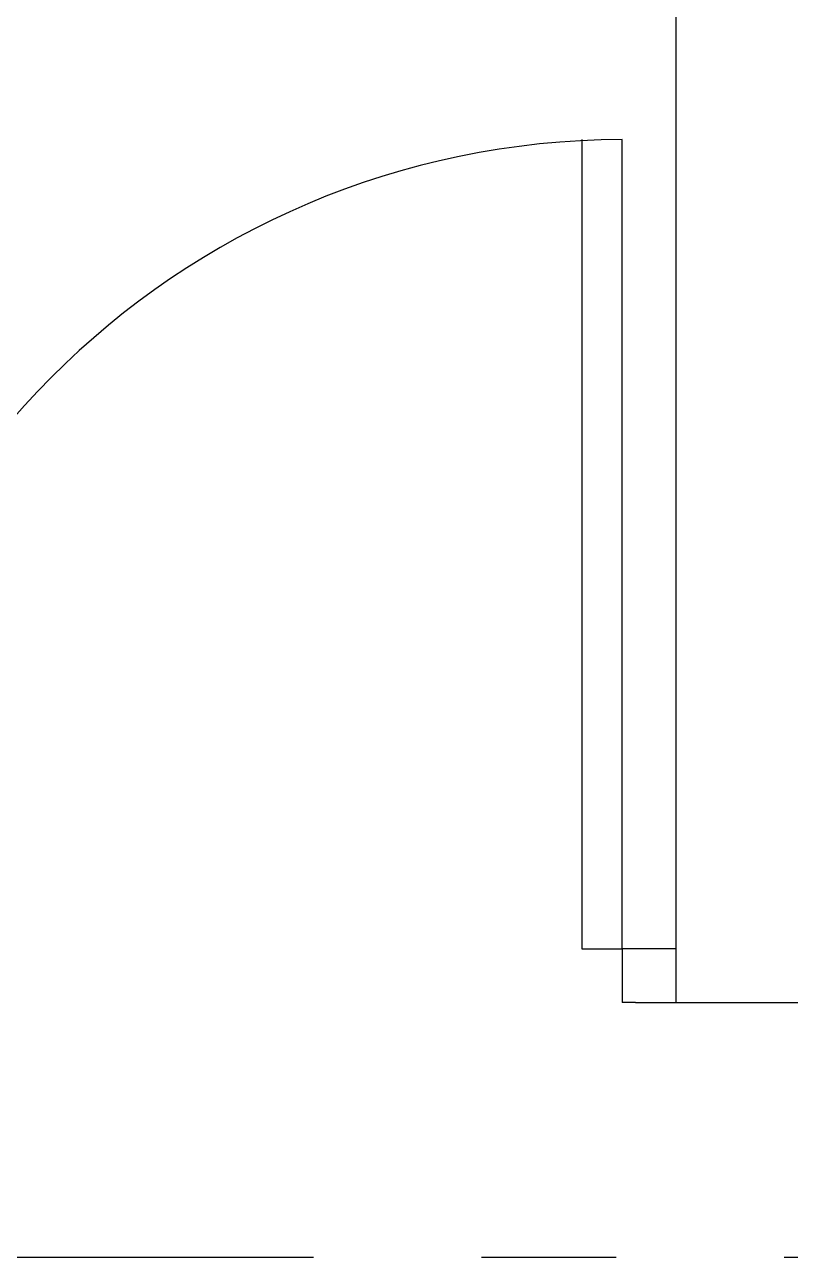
# Model space of a CAD drawing. Header units: inches. Extents: x 542828 to 543045, y 9574173 to 9574200.
# Drawn here: x 542830.214 to 542830.783, y 9574191.666 to 9574192.583 of the extents above; entities that cross this region are included whole.
import ezdxf

# ---------------------------------------------------------------- set-up
doc = ezdxf.new("R2010")
doc.units = ezdxf.units.IN
doc.header["$MEASUREMENT"] = 0
doc.linetypes.add('DASHDOT2', pattern=[0.5, 0.25, -0.125, 0, -0.125])
for name, color, linetype in [('CERCADURA', 7, 'Continuous'), ('I-ARQ', 8, 'Continuous'), ('I-ESGOTO', 6, 'Continuous')]:
    doc.layers.add(name, color=color, linetype=linetype)

# ---------------------------------------------------------------- blocks, each defined once
blk = doc.blocks.new('*U106')
at = {"color": 2}
blk.add_wipeout([(0.02013, 0.02013), (1.45577, -1.41552), (1.41552, -1.45577), (-0.02013, -0.02013)], dxfattribs=at)

msp = doc.modelspace()

# ---------------------------------------------------------------- linework, layer by layer
at = {"layer": 'I-ARQ'}
for p, q in [((542830.69777, 9574193.25558), (542830.69777, 9574191.85558)), ((542830.62777, 9574192.49744), (542830.62777, 9574191.89558)), ((542830.65777, 9574191.89558), (542830.65777, 9574192.49744)), ((542830.62777, 9574191.89558), (542830.65777, 9574191.89558)), ((542830.69777, 9574191.89558), (542830.65777, 9574191.89558)), ((542830.65777, 9574191.89558), (542830.65777, 9574191.85558)), ((542830.69777, 9574191.89558), (542830.69777, 9574191.85558)), ((542830.69777, 9574191.89558), (542830.69777, 9574191.89558)), ((542830.66777, 9574191.85558), (542830.65777, 9574191.85558)), ((542830.66777, 9574191.85558), (542830.69777, 9574191.85558)), ((542830.69777, 9574191.85558), (542830.69777, 9574191.85558)), ((542830.69777, 9574191.85558), (542834.39277, 9574191.85558))]:
    msp.add_line(p, q, dxfattribs=at)
msp.add_arc((542830.65936, 9574191.89585), 0.60159, 90.15105, 180.02584, dxfattribs=at)

# ---------------------------------------------------------------- next in the draw order: block references
at = {"layer": 'I-ESGOTO', "rotation": 180}
msp.add_blockref('*U106', (542831.22975, 9574192.18999), dxfattribs=at)

# ---------------------------------------------------------------- next in the draw order: linework, layer by layer
at = {"layer": 'CERCADURA', "color": 9, "linetype": 'DASHDOT2'}
msp.add_lwpolyline([(542827.79116, 9574194.97138), (542834.62839, 9574194.97138), (542834.62839, 9574191.66596), (542827.79116, 9574191.66596)], close=True, dxfattribs=at)

doc.saveas('drawing.dxf')
